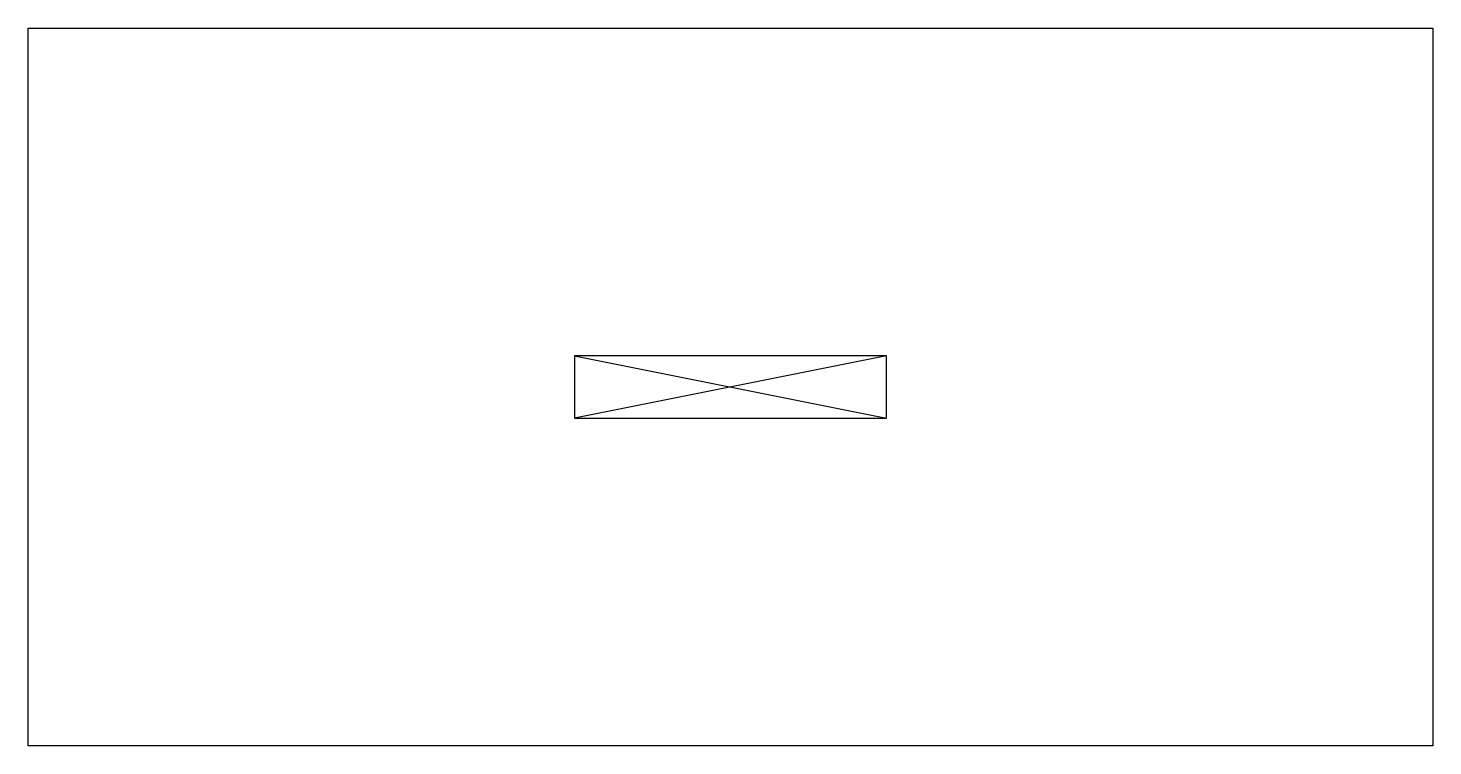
# Model space of a CAD drawing. Header units: millimetres. Extents: x 0 to 45, y 0 to 23.
import ezdxf

# ---------------------------------------------------------------- set-up
doc = ezdxf.new("R2010")
doc.units = ezdxf.units.MM
doc.layers.get('0').update_dxf_attribs({"linetype": 'CONTINUOUS'})

msp = doc.modelspace()

# ---------------------------------------------------------------- linework, layer by layer
for p, q in [((0, 0), (0, 23)), ((0, 23), (45, 23)), ((45, 23), (45, 0)), ((27.5, 12.5), (17.5, 12.5)), ((17.5, 12.5), (17.5, 10.5)), ((27.5, 12.5), (17.5, 10.5)), ((17.5, 12.5), (27.5, 10.5)), ((27.5, 10.5), (27.5, 12.5)), ((17.5, 10.5), (27.5, 10.5)), ((45, 0), (0, 0))]:
    msp.add_line(p, q)

doc.saveas('drawing.dxf')
